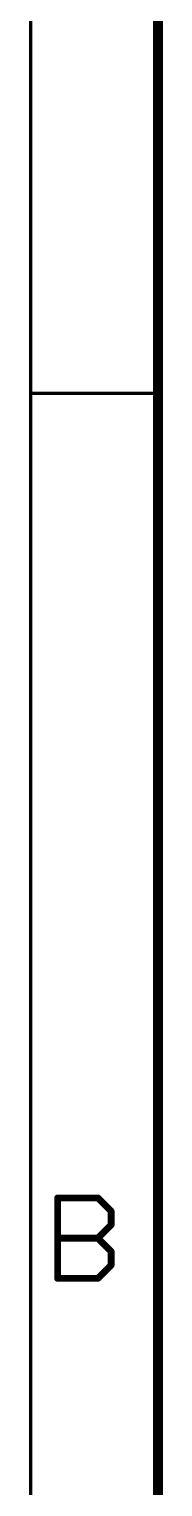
# Model space of a CAD drawing. Extents: x 0 to 388, y 0 to 261.
# Drawn here: x 383.49 to 387.5, y 173.28 to 216.89 of the extents above; entities that cross this region are included whole.
import ezdxf

# ---------------------------------------------------------------- set-up
doc = ezdxf.new("R2010")
doc.units = 0
doc.layers.add('94', color=14, linetype='CONTINUOUS')

msp = doc.modelspace()

# ---------------------------------------------------------------- linework, layer by layer
at = {"layer": '94'}
for points, const_width in [([(387.35, 0), (387.35, 260.35)], 0.3), ([(383.54, 3.81), (383.54, 256.54)], 0.1), ([(387.35, 205.994), (383.54, 205.994)], 0.1), ([(384.345, 179.5176), (384.345, 181.9265)], 0.2032), ([(384.345, 181.9265), (385.5494, 181.9265)], 0.2032), ([(385.5494, 181.9265), (385.9509, 181.525)], 0.2032), ([(385.9509, 181.525), (385.9509, 181.1235)], 0.2032), ([(385.9509, 181.1235), (385.5494, 180.722)], 0.2032), ([(384.345, 180.722), (385.5494, 180.722)], 0.2032), ([(385.5494, 180.722), (385.9509, 180.3205)], 0.2032), ([(385.9509, 180.3205), (385.9509, 179.9191)], 0.2032), ([(385.9509, 179.9191), (385.5494, 179.5176)], 0.2032), ([(385.5494, 179.5176), (384.345, 179.5176)], 0.2032)]:
    msp.add_lwpolyline(points, dxfattribs=dict(at, const_width=const_width))
for points, const_width in [([(383.54, 206.019, 1), (383.54, 205.969)], 0.05), ([(387.35, 205.969, 1), (387.35, 206.019)], 0.05), ([(384.3958, 181.9265, 1), (384.2942, 181.9265)], 0.1016), ([(384.345, 181.9773, 1), (384.345, 181.8757)], 0.1016), ([(385.5853, 181.9624, 1), (385.5135, 181.8905)], 0.1016), ([(385.5494, 181.8757, 1), (385.5494, 181.9773)], 0.1016), ([(386.0017, 181.525, 1), (385.9001, 181.525)], 0.1016), ([(385.915, 181.4891, 1), (385.9868, 181.5609)], 0.1016), ([(385.9001, 181.1235, 1), (386.0017, 181.1235)], 0.1016), ([(385.9868, 181.0876, 1), (385.915, 181.1594)], 0.1016), ([(384.345, 180.7728, 1), (384.345, 180.6712)], 0.1016), ([(385.5853, 180.7579, 1), (385.5135, 180.6861)], 0.1016), ([(385.5135, 180.7579, 1), (385.5853, 180.6861)], 0.1016), ([(385.5494, 180.6712, 1), (385.5494, 180.7728)], 0.1016), ([(386.0017, 180.3205, 1), (385.9001, 180.3205)], 0.1016), ([(385.915, 180.2846, 1), (385.9868, 180.3565)], 0.1016), ([(385.9001, 179.9191, 1), (386.0017, 179.9191)], 0.1016), ([(385.9868, 179.8832, 1), (385.915, 179.955)], 0.1016), ([(384.345, 179.5684, 1), (384.345, 179.4668)], 0.1016), ([(384.2942, 179.5176, 1), (384.3958, 179.5176)], 0.1016), ([(385.5135, 179.5535, 1), (385.5853, 179.4817)], 0.1016), ([(385.5494, 179.4668, 1), (385.5494, 179.5684)], 0.1016)]:
    msp.add_lwpolyline(points, format="xyb", dxfattribs=dict(at, const_width=const_width))

doc.saveas('drawing.dxf')
